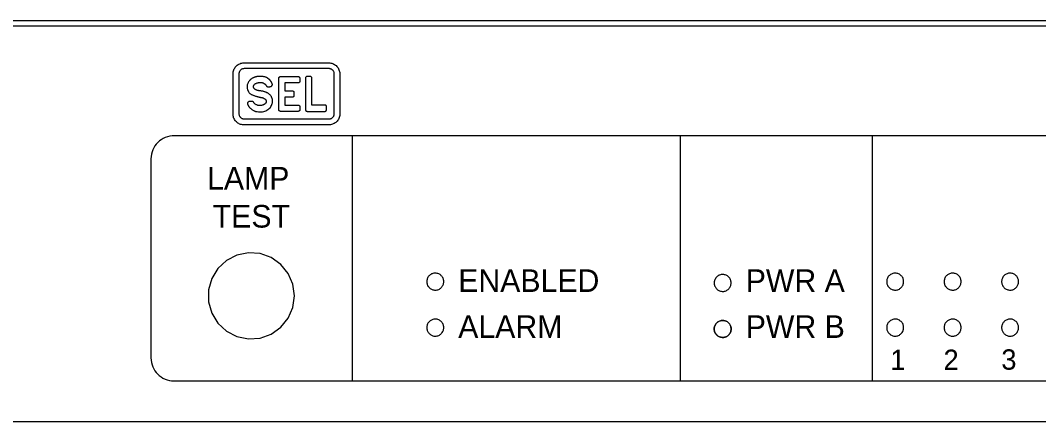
# Model space of a CAD drawing. Header units: millimetres. Extents: x 13198 to 24643, y -4481 to 8091.
# Drawn here: x 16253 to 16365.6, y 6022.8 to 6067.1 of the extents above; entities that cross this region are included whole.
import ezdxf

# ---------------------------------------------------------------- set-up
doc = ezdxf.new("R2010")
doc.units = ezdxf.units.MM
doc.header["$MEASUREMENT"] = 0
doc.layers.add('2730M', color=2, linetype='Continuous')

# ---------------------------------------------------------------- blocks, each defined once
blk = doc.blocks.new('a')
at = {"layer": '2730M', "color": 7, "linetype": 'ByBlock', "lineweight": 13}
for points in [[(16905.37, 5542.7), (16425.2, 5542.7)], [(16425.2, 5498.66), (16905.37, 5498.66)], [(16560.95, 5530.49), (16555.99, 5530.49), (16551.05, 5530.49), (16546.13, 5530.49), (16543.69, 5530.49), (16541.25, 5530.49), (16538.83, 5530.49), (16536.43, 5530.49), (16534.03, 5530.49), (16531.66, 5530.49), (16529.3, 5530.49), (16526.96, 5530.49), (16524.63, 5530.49), (16522.33, 5530.49), (16520.05, 5530.49), (16517.8, 5530.49), (16515.56, 5530.49), (16513.36, 5530.49), (16511.18, 5530.49), (16509.03, 5530.49), (16506.9, 5530.49), (16504.81, 5530.49), (16502.75, 5530.49), (16500.72, 5530.49), (16499.72, 5530.49), (16498.73, 5530.49), (16497.74, 5530.49), (16496.77, 5530.49), (16495.8, 5530.49), (16494.84, 5530.49), (16493.9, 5530.49), (16492.96, 5530.49), (16492.03, 5530.49), (16491.11, 5530.49), (16490.21, 5530.49), (16489.31, 5530.49), (16488.42, 5530.49), (16487.54, 5530.49), (16486.68, 5530.49), (16485.82, 5530.49), (16484.98, 5530.49), (16484.14, 5530.49), (16483.32, 5530.49), (16482.51, 5530.49), (16481.71, 5530.49), (16480.92, 5530.49), (16480.15, 5530.49), (16479.38, 5530.49), (16478.63, 5530.49), (16477.89, 5530.49), (16477.16, 5530.49), (16476.45, 5530.49), (16475.75, 5530.49), (16475.06, 5530.49), (16474.38, 5530.49), (16473.72, 5530.49), (16473.07, 5530.49), (16472.44, 5530.49), (16471.81, 5530.49), (16471.21, 5530.49), (16470.61, 5530.49), (16470.03, 5530.49), (16469.47, 5530.49), (16468.91, 5530.49), (16468.38, 5530.49), (16467.85, 5530.49), (16467.35, 5530.49), (16466.86, 5530.49), (16466.38, 5530.49), (16465.92, 5530.49), (16465.47, 5530.49), (16465.04, 5530.49), (16464.63, 5530.49), (16464.23, 5530.49), (16463.84, 5530.49), (16463.48, 5530.49), (16463.13, 5530.49), (16462.79, 5530.49), (16462.48, 5530.49), (16462.18, 5530.49), (16461.89, 5530.49), (16461.63, 5530.49), (16461.38, 5530.49), (16461.15, 5530.49), (16460.94, 5530.49), (16460.74, 5530.49), (16460.56, 5530.49), (16460.4, 5530.49), (16460.26, 5530.49), (16460.14, 5530.49), (16460.03, 5530.49), (16459.95, 5530.49), (16459.88, 5530.49), (16459.83, 5530.49), (16459.8, 5530.49), (16459.79, 5530.49), (16459.52, 5530.48), (16459.26, 5530.44), (16459, 5530.38), (16458.76, 5530.29), (16458.53, 5530.18), (16458.32, 5530.05), (16458.12, 5529.91), (16457.93, 5529.74), (16457.76, 5529.56), (16457.61, 5529.36), (16457.48, 5529.15), (16457.37, 5528.93), (16457.29, 5528.69), (16457.22, 5528.45), (16457.19, 5528.19), (16457.17, 5527.93), (16457.17, 5527.93), (16457.17, 5527.91), (16457.17, 5527.87), (16457.17, 5527.79), (16457.17, 5527.68), (16457.17, 5527.55), (16457.17, 5527.38), (16457.17, 5527.19), (16457.17, 5526.98), (16457.17, 5526.74), (16457.17, 5526.48), (16457.17, 5526.19), (16457.17, 5525.88), (16457.17, 5525.56), (16457.17, 5525.21), (16457.17, 5524.85), (16457.17, 5524.47), (16457.17, 5524.07), (16457.17, 5523.66), (16457.17, 5523.23), (16457.17, 5522.79), (16457.17, 5522.34), (16457.17, 5521.87), (16457.17, 5521.4), (16457.17, 5520.92), (16457.17, 5519.93), (16457.17, 5518.91), (16457.17, 5516.85), (16457.17, 5514.78), (16457.17, 5513.76), (16457.17, 5512.78), (16457.17, 5512.29), (16457.17, 5511.82), (16457.17, 5511.35), (16457.17, 5510.9), (16457.17, 5510.46), (16457.17, 5510.03), (16457.17, 5509.62), (16457.17, 5509.22), (16457.17, 5508.84), (16457.17, 5508.48), (16457.17, 5508.13), (16457.17, 5507.81), (16457.17, 5507.5), (16457.17, 5507.21), (16457.17, 5506.95), (16457.17, 5506.71), (16457.17, 5506.5), (16457.17, 5506.31), (16457.17, 5506.14), (16457.17, 5506.01), (16457.17, 5505.9), (16457.17, 5505.82), (16457.17, 5505.78), (16457.17, 5505.76), (16457.19, 5505.5), (16457.22, 5505.24), (16457.29, 5505), (16457.37, 5504.76), (16457.48, 5504.54), (16457.61, 5504.33), (16457.76, 5504.13), (16457.92, 5503.95), (16458.1, 5503.78), (16458.3, 5503.64), (16458.51, 5503.51), (16458.74, 5503.4), (16458.97, 5503.31), (16459.22, 5503.25), (16459.47, 5503.21), (16459.73, 5503.2), (16459.74, 5503.2), (16459.77, 5503.2), (16459.82, 5503.2), (16459.89, 5503.2), (16459.97, 5503.2), (16460.08, 5503.2), (16460.2, 5503.2), (16460.34, 5503.2), (16460.5, 5503.2), (16460.68, 5503.2), (16460.88, 5503.2), (16461.09, 5503.2), (16461.32, 5503.2), (16461.57, 5503.2), (16461.84, 5503.2), (16462.12, 5503.2), (16462.42, 5503.2), (16462.74, 5503.2), (16463.07, 5503.2), (16463.42, 5503.2), (16463.79, 5503.2), (16464.17, 5503.2), (16464.57, 5503.2), (16464.98, 5503.2), (16465.41, 5503.2), (16465.86, 5503.2), (16466.32, 5503.2), (16466.8, 5503.2), (16467.29, 5503.2), (16467.8, 5503.2), (16468.32, 5503.2), (16468.86, 5503.2), (16469.41, 5503.2), (16469.97, 5503.2), (16470.55, 5503.2), (16471.15, 5503.2), (16471.76, 5503.2), (16472.38, 5503.2), (16473.02, 5503.2), (16473.67, 5503.2), (16474.33, 5503.2), (16475, 5503.2), (16475.69, 5503.2), (16476.39, 5503.2), (16477.11, 5503.2), (16477.84, 5503.2), (16478.58, 5503.2), (16479.33, 5503.2), (16480.09, 5503.2), (16480.87, 5503.2), (16481.66, 5503.2), (16482.46, 5503.2), (16483.27, 5503.2), (16484.09, 5503.2), (16484.92, 5503.2), (16485.77, 5503.2), (16486.63, 5503.2), (16487.49, 5503.2), (16488.37, 5503.2), (16489.26, 5503.2), (16490.16, 5503.2), (16491.06, 5503.2), (16491.98, 5503.2), (16492.91, 5503.2), (16493.85, 5503.2), (16494.8, 5503.2), (16495.75, 5503.2), (16496.72, 5503.2), (16497.69, 5503.2), (16498.68, 5503.2), (16499.67, 5503.2), (16500.67, 5503.2), (16502.7, 5503.2), (16504.76, 5503.2), (16506.86, 5503.2), (16508.98, 5503.2), (16511.13, 5503.2), (16513.31, 5503.2), (16515.52, 5503.2), (16517.75, 5503.2), (16520.01, 5503.2), (16522.29, 5503.2), (16524.59, 5503.2), (16526.92, 5503.2), (16529.26, 5503.2), (16531.62, 5503.2), (16534, 5503.2), (16536.39, 5503.2), (16538.8, 5503.2), (16541.22, 5503.2), (16543.65, 5503.2), (16546.1, 5503.2), (16551.01, 5503.2), (16555.96, 5503.2), (16560.92, 5503.2)], [(16479.57, 5530.49), (16479.57, 5503.2)], [(16516.1, 5530.49), (16516.1, 5503.2)], [(16537.51, 5530.49), (16537.51, 5503.2)], [(16473.15, 5512.67), (16472.97, 5513.96), (16472.45, 5515.16), (16471.62, 5516.17), (16470.56, 5516.93), (16469.32, 5517.37), (16468.02, 5517.46), (16466.74, 5517.19), (16465.58, 5516.59), (16464.62, 5515.7), (16463.94, 5514.58), (16463.59, 5513.32), (16463.59, 5512.01), (16463.94, 5510.75), (16464.62, 5509.64), (16465.58, 5508.74), (16466.74, 5508.14), (16468.02, 5507.88), (16469.32, 5507.96), (16470.56, 5508.4), (16471.62, 5509.16), (16472.45, 5510.17), (16472.97, 5511.37), (16473.15, 5512.67)]]:
    blk.add_lwpolyline(points, dxfattribs=at)
for points in [[(16467.5, 5538.61), (16467.6, 5538.61), (16467.86, 5538.61), (16468.27, 5538.61), (16468.81, 5538.61), (16469.46, 5538.61), (16470.18, 5538.61), (16470.96, 5538.61), (16471.78, 5538.61), (16472.61, 5538.61), (16473.43, 5538.61), (16474.22, 5538.61), (16474.95, 5538.61), (16475.6, 5538.61), (16476.16, 5538.61), (16476.59, 5538.61), (16476.87, 5538.61), (16476.99, 5538.61), (16477.09, 5538.61), (16477.2, 5538.59), (16477.31, 5538.56), (16477.42, 5538.53), (16477.52, 5538.48), (16477.62, 5538.43), (16477.71, 5538.37), (16477.79, 5538.3), (16477.87, 5538.22), (16477.95, 5538.14), (16478.01, 5538.05), (16478.07, 5537.95), (16478.11, 5537.85), (16478.15, 5537.74), (16478.18, 5537.63), (16478.2, 5537.52), (16478.21, 5537.4), (16478.21, 5537.35), (16478.21, 5537.25), (16478.21, 5537.07), (16478.21, 5536.83), (16478.21, 5536.54), (16478.21, 5536.2), (16478.21, 5535.84), (16478.21, 5535.46), (16478.21, 5535.07), (16478.21, 5534.68), (16478.21, 5534.31), (16478.21, 5533.96), (16478.21, 5533.64), (16478.21, 5533.37), (16478.21, 5533.15), (16478.21, 5533), (16478.21, 5532.92), (16478.21, 5532.84), (16478.19, 5532.73), (16478.17, 5532.62), (16478.14, 5532.51), (16478.1, 5532.41), (16478.05, 5532.31), (16477.99, 5532.22), (16477.92, 5532.13), (16477.84, 5532.05), (16477.76, 5531.98), (16477.68, 5531.92), (16477.58, 5531.86), (16477.48, 5531.81), (16477.38, 5531.77), (16477.27, 5531.74), (16477.16, 5531.72), (16477.05, 5531.71), (16476.97, 5531.7), (16476.79, 5531.7), (16476.44, 5531.7), (16475.96, 5531.7), (16475.37, 5531.7), (16474.68, 5531.7), (16473.93, 5531.7), (16473.13, 5531.7), (16472.3, 5531.7), (16471.47, 5531.7), (16470.66, 5531.7), (16469.9, 5531.7), (16469.21, 5531.7), (16468.6, 5531.7), (16468.1, 5531.7), (16467.74, 5531.7), (16467.54, 5531.7), (16467.46, 5531.71), (16467.35, 5531.71), (16467.24, 5531.73), (16467.13, 5531.76), (16467.03, 5531.8), (16466.94, 5531.85), (16466.84, 5531.91), (16466.76, 5531.97), (16466.68, 5532.05), (16466.6, 5532.12), (16466.54, 5532.21), (16466.48, 5532.3), (16466.43, 5532.4), (16466.38, 5532.5), (16466.35, 5532.61), (16466.33, 5532.72), (16466.31, 5532.83), (16466.31, 5532.92), (16466.31, 5532.98), (16466.31, 5533.13), (16466.31, 5533.34), (16466.31, 5533.6), (16466.31, 5533.92), (16466.31, 5534.26), (16466.31, 5534.64), (16466.31, 5535.02), (16466.31, 5535.41), (16466.31, 5535.8), (16466.31, 5536.16), (16466.31, 5536.5), (16466.31, 5536.79), (16466.31, 5537.04), (16466.31, 5537.23), (16466.31, 5537.34), (16466.31, 5537.39), (16466.32, 5537.51), (16466.33, 5537.62), (16466.36, 5537.73), (16466.4, 5537.84), (16466.44, 5537.94), (16466.5, 5538.03), (16466.56, 5538.12), (16466.63, 5538.21), (16466.71, 5538.29), (16466.79, 5538.36), (16466.88, 5538.42), (16466.97, 5538.48), (16467.07, 5538.52), (16467.17, 5538.56), (16467.28, 5538.59), (16467.39, 5538.6)], [(16467.6, 5537.98), (16467.54, 5537.97), (16467.48, 5537.96), (16467.42, 5537.95), (16467.37, 5537.93), (16467.31, 5537.91), (16467.26, 5537.89), (16467.22, 5537.86), (16467.17, 5537.82), (16467.14, 5537.79), (16467.1, 5537.75), (16467.07, 5537.7), (16467.04, 5537.66), (16467.02, 5537.61), (16467, 5537.56), (16466.98, 5537.51), (16466.97, 5537.46), (16466.97, 5537.41), (16466.97, 5537.37), (16466.97, 5537.26), (16466.97, 5537.07), (16466.97, 5536.82), (16466.97, 5536.52), (16466.97, 5536.18), (16466.97, 5535.82), (16466.97, 5535.43), (16466.97, 5535.04), (16466.97, 5534.65), (16466.97, 5534.27), (16466.97, 5533.92), (16466.97, 5533.61), (16466.97, 5533.34), (16466.97, 5533.13), (16466.97, 5532.98), (16466.97, 5532.92), (16466.97, 5532.88), (16466.98, 5532.82), (16466.99, 5532.77), (16467.01, 5532.73), (16467.03, 5532.68), (16467.06, 5532.63), (16467.09, 5532.59), (16467.12, 5532.55), (16467.16, 5532.52), (16467.2, 5532.48), (16467.25, 5532.45), (16467.29, 5532.43), (16467.35, 5532.41), (16467.4, 5532.39), (16467.46, 5532.37), (16467.51, 5532.37), (16467.57, 5532.36), (16467.63, 5532.36), (16467.83, 5532.36), (16468.19, 5532.36), (16468.68, 5532.36), (16469.27, 5532.36), (16469.96, 5532.36), (16470.71, 5532.36), (16471.5, 5532.36), (16472.32, 5532.36), (16473.13, 5532.36), (16473.92, 5532.36), (16474.67, 5532.36), (16475.34, 5532.36), (16475.93, 5532.36), (16476.4, 5532.36), (16476.74, 5532.36), (16476.92, 5532.36), (16476.97, 5532.36), (16477.03, 5532.37), (16477.09, 5532.38), (16477.15, 5532.39), (16477.2, 5532.41), (16477.26, 5532.43), (16477.3, 5532.46), (16477.35, 5532.49), (16477.39, 5532.52), (16477.43, 5532.56), (16477.47, 5532.6), (16477.5, 5532.64), (16477.53, 5532.68), (16477.55, 5532.73), (16477.57, 5532.78), (16477.58, 5532.83), (16477.59, 5532.88), (16477.59, 5532.92), (16477.59, 5533), (16477.59, 5533.15), (16477.59, 5533.37), (16477.59, 5533.64), (16477.59, 5533.96), (16477.59, 5534.32), (16477.59, 5534.7), (16477.59, 5535.09), (16477.59, 5535.48), (16477.59, 5535.86), (16477.59, 5536.23), (16477.59, 5536.56), (16477.59, 5536.85), (16477.59, 5537.09), (16477.59, 5537.27), (16477.59, 5537.38), (16477.59, 5537.42), (16477.58, 5537.47), (16477.57, 5537.52), (16477.56, 5537.57), (16477.54, 5537.62), (16477.51, 5537.67), (16477.48, 5537.71), (16477.45, 5537.75), (16477.41, 5537.79), (16477.37, 5537.83), (16477.32, 5537.86), (16477.27, 5537.89), (16477.22, 5537.91), (16477.17, 5537.94), (16477.11, 5537.95), (16477.05, 5537.97), (16476.99, 5537.97), (16476.94, 5537.98), (16476.82, 5537.98), (16476.54, 5537.98), (16476.12, 5537.98), (16475.57, 5537.98), (16474.93, 5537.98), (16474.21, 5537.98), (16473.43, 5537.98), (16472.63, 5537.98), (16471.81, 5537.98), (16471, 5537.98), (16470.23, 5537.98), (16469.52, 5537.98), (16468.89, 5537.98), (16468.36, 5537.98), (16467.95, 5537.98), (16467.69, 5537.98)], [(16468.55, 5534.28), (16468.52, 5534.29), (16468.49, 5534.3), (16468.46, 5534.31), (16468.43, 5534.32), (16468.4, 5534.32), (16468.37, 5534.32), (16468.34, 5534.32), (16468.31, 5534.32), (16468.28, 5534.32), (16468.25, 5534.32), (16468.22, 5534.32), (16468.19, 5534.31), (16468.17, 5534.31), (16468.15, 5534.3), (16468.13, 5534.3), (16468.11, 5534.29), (16468.09, 5534.29), (16468.08, 5534.29), (16468.05, 5534.28), (16468.02, 5534.26), (16468, 5534.25), (16467.98, 5534.23), (16467.97, 5534.22), (16467.96, 5534.2), (16467.95, 5534.18), (16467.94, 5534.16), (16467.94, 5534.14), (16467.93, 5534.12), (16467.93, 5534.1), (16467.93, 5534.09), (16467.93, 5534.07), (16467.94, 5534.05), (16467.94, 5534.04), (16467.94, 5534.03), (16467.94, 5534.02), (16467.94, 5534), (16467.95, 5533.98), (16467.95, 5533.97), (16467.96, 5533.95), (16467.96, 5533.93), (16467.97, 5533.92), (16467.97, 5533.9), (16467.98, 5533.89), (16467.99, 5533.87), (16468, 5533.85), (16468.01, 5533.84), (16468.02, 5533.82), (16468.03, 5533.81), (16468.04, 5533.79), (16468.05, 5533.78), (16468.06, 5533.76), (16468.07, 5533.75), (16468.08, 5533.73), (16468.1, 5533.71), (16468.12, 5533.68), (16468.14, 5533.65), (16468.17, 5533.62), (16468.21, 5533.58), (16468.24, 5533.55), (16468.29, 5533.51), (16468.33, 5533.48), (16468.38, 5533.44), (16468.42, 5533.41), (16468.47, 5533.37), (16468.52, 5533.34), (16468.58, 5533.31), (16468.63, 5533.29), (16468.68, 5533.26), (16468.73, 5533.24), (16468.78, 5533.23), (16468.83, 5533.21), (16468.99, 5533.18), (16469.15, 5533.16), (16469.31, 5533.15), (16469.45, 5533.16), (16469.6, 5533.17), (16469.73, 5533.2), (16469.86, 5533.24), (16469.98, 5533.28), (16470.09, 5533.34), (16470.2, 5533.41), (16470.3, 5533.48), (16470.39, 5533.56), (16470.47, 5533.65), (16470.53, 5533.75), (16470.59, 5533.85), (16470.64, 5533.96), (16470.68, 5534.08), (16470.7, 5534.17), (16470.7, 5534.2), (16470.71, 5534.24), (16470.71, 5534.27), (16470.71, 5534.31), (16470.71, 5534.36), (16470.71, 5534.4), (16470.7, 5534.45), (16470.7, 5534.5), (16470.69, 5534.55), (16470.68, 5534.6), (16470.67, 5534.65), (16470.65, 5534.7), (16470.63, 5534.75), (16470.61, 5534.8), (16470.59, 5534.85), (16470.56, 5534.89), (16470.52, 5534.94), (16470.48, 5534.99), (16470.43, 5535.04), (16470.38, 5535.09), (16470.32, 5535.14), (16470.26, 5535.18), (16470.2, 5535.22), (16470.14, 5535.26), (16470.08, 5535.29), (16470.01, 5535.33), (16469.94, 5535.35), (16469.87, 5535.38), (16469.8, 5535.4), (16469.72, 5535.42), (16469.65, 5535.44), (16469.57, 5535.46), (16469.49, 5535.47), (16469.41, 5535.48), (16469.33, 5535.49), (16469.26, 5535.5), (16469.2, 5535.51), (16469.14, 5535.52), (16469.08, 5535.53), (16469.03, 5535.54), (16468.98, 5535.56), (16468.93, 5535.57), (16468.88, 5535.59), (16468.84, 5535.61), (16468.8, 5535.63), (16468.76, 5535.66), (16468.73, 5535.68), (16468.7, 5535.71), (16468.67, 5535.74), (16468.65, 5535.77), (16468.63, 5535.81), (16468.62, 5535.84), (16468.6, 5535.88), (16468.6, 5535.9), (16468.59, 5535.91), (16468.59, 5535.93), (16468.59, 5535.95), (16468.59, 5535.96), (16468.59, 5535.98), (16468.59, 5535.99), (16468.59, 5536.01), (16468.6, 5536.02), (16468.6, 5536.03), (16468.6, 5536.05), (16468.61, 5536.06), (16468.62, 5536.08), (16468.62, 5536.09), (16468.63, 5536.11), (16468.64, 5536.13), (16468.65, 5536.15), (16468.67, 5536.18), (16468.72, 5536.22), (16468.77, 5536.26), (16468.82, 5536.3), (16468.88, 5536.33), (16468.94, 5536.35), (16468.99, 5536.37), (16469.05, 5536.39), (16469.1, 5536.4), (16469.16, 5536.41), (16469.21, 5536.42), (16469.27, 5536.42), (16469.31, 5536.42), (16469.36, 5536.42), (16469.4, 5536.42), (16469.44, 5536.42), (16469.48, 5536.42), (16469.51, 5536.42), (16469.53, 5536.41), (16469.56, 5536.41), (16469.58, 5536.4), (16469.6, 5536.39), (16469.63, 5536.38), (16469.65, 5536.38), (16469.67, 5536.37), (16469.7, 5536.36), (16469.72, 5536.35), (16469.74, 5536.34), (16469.76, 5536.32), (16469.78, 5536.31), (16469.8, 5536.3), (16469.82, 5536.29), (16469.83, 5536.28), (16469.85, 5536.27), (16469.86, 5536.25), (16469.87, 5536.24), (16469.88, 5536.23), (16469.89, 5536.22), (16469.91, 5536.2), (16469.92, 5536.19), (16469.94, 5536.17), (16469.95, 5536.15), (16469.97, 5536.13), (16469.98, 5536.11), (16470, 5536.09), (16470.01, 5536.07), (16470.03, 5536.05), (16470.04, 5536.03), (16470.06, 5536.02), (16470.07, 5536), (16470.08, 5535.99), (16470.09, 5535.98), (16470.1, 5535.97), (16470.11, 5535.97), (16470.12, 5535.96), (16470.13, 5535.96), (16470.15, 5535.96), (16470.16, 5535.95), (16470.17, 5535.95), (16470.18, 5535.95), (16470.19, 5535.95), (16470.21, 5535.95), (16470.22, 5535.94), (16470.24, 5535.94), (16470.25, 5535.94), (16470.27, 5535.94), (16470.28, 5535.95), (16470.3, 5535.95), (16470.32, 5535.95), (16470.33, 5535.95), (16470.35, 5535.95), (16470.37, 5535.95), (16470.4, 5535.95), (16470.41, 5535.95), (16470.43, 5535.96), (16470.45, 5535.96), (16470.47, 5535.96), (16470.49, 5535.96), (16470.5, 5535.97), (16470.52, 5535.97), (16470.53, 5535.98), (16470.54, 5535.98), (16470.56, 5535.99), (16470.57, 5535.99), (16470.58, 5536), (16470.59, 5536.01), (16470.6, 5536.02), (16470.61, 5536.03), (16470.62, 5536.04), (16470.63, 5536.05), (16470.64, 5536.06), (16470.64, 5536.07), (16470.65, 5536.07), (16470.65, 5536.08), (16470.66, 5536.08), (16470.66, 5536.09), (16470.67, 5536.1), (16470.67, 5536.1), (16470.67, 5536.11), (16470.68, 5536.11), (16470.68, 5536.12), (16470.68, 5536.12), (16470.68, 5536.13), (16470.68, 5536.14), (16470.69, 5536.15), (16470.69, 5536.16), (16470.69, 5536.16), (16470.69, 5536.2), (16470.68, 5536.24), (16470.67, 5536.27), (16470.66, 5536.31), (16470.65, 5536.34), (16470.64, 5536.37), (16470.63, 5536.4), (16470.61, 5536.43), (16470.6, 5536.46), (16470.58, 5536.49), (16470.56, 5536.51), (16470.54, 5536.54), (16470.52, 5536.56), (16470.51, 5536.59), (16470.49, 5536.61), (16470.47, 5536.63), (16470.45, 5536.66), (16470.43, 5536.68), (16470.42, 5536.7), (16470.4, 5536.72), (16470.38, 5536.73), (16470.36, 5536.75), (16470.35, 5536.77), (16470.33, 5536.78), (16470.31, 5536.79), (16470.3, 5536.81), (16470.28, 5536.82), (16470.27, 5536.83), (16470.25, 5536.84), (16470.24, 5536.85), (16470.22, 5536.86), (16470.2, 5536.88), (16470.18, 5536.89), (16470.17, 5536.9), (16470.14, 5536.92), (16470.11, 5536.94), (16470.05, 5536.97), (16469.99, 5537), (16469.93, 5537.02), (16469.86, 5537.04), (16469.79, 5537.06), (16469.73, 5537.07), (16469.66, 5537.09), (16469.6, 5537.1), (16469.53, 5537.1), (16469.47, 5537.11), (16469.4, 5537.11), (16469.34, 5537.11), (16469.29, 5537.11), (16469.23, 5537.11), (16469.18, 5537.11), (16469.14, 5537.11), (16469.1, 5537.11), (16469.06, 5537.1), (16469.03, 5537.1), (16468.99, 5537.09), (16468.95, 5537.08), (16468.91, 5537.07), (16468.86, 5537.06), (16468.81, 5537.04), (16468.77, 5537.03), (16468.71, 5537.01), (16468.66, 5536.99), (16468.61, 5536.97), (16468.56, 5536.94), (16468.51, 5536.91), (16468.46, 5536.89), (16468.41, 5536.86), (16468.36, 5536.82), (16468.31, 5536.79), (16468.27, 5536.75), (16468.24, 5536.73), (16468.21, 5536.7), (16468.18, 5536.67), (16468.15, 5536.63), (16468.11, 5536.59), (16468.08, 5536.54), (16468.04, 5536.49), (16468.01, 5536.44), (16467.98, 5536.38), (16467.95, 5536.31), (16467.92, 5536.25), (16467.9, 5536.17), (16467.89, 5536.1), (16467.88, 5536.02), (16467.87, 5535.94), (16467.88, 5535.85), (16467.89, 5535.77), (16467.91, 5535.69), (16467.91, 5535.67), (16467.92, 5535.65), (16467.93, 5535.62), (16467.94, 5535.59), (16467.95, 5535.56), (16467.96, 5535.52), (16467.98, 5535.49), (16468, 5535.45), (16468.02, 5535.41), (16468.05, 5535.37), (16468.08, 5535.33), (16468.11, 5535.29), (16468.15, 5535.25), (16468.2, 5535.21), (16468.25, 5535.17), (16468.3, 5535.13), (16468.37, 5535.09), (16468.42, 5535.06), (16468.48, 5535.04), (16468.54, 5535.01), (16468.61, 5534.98), (16468.68, 5534.96), (16468.75, 5534.94), (16468.82, 5534.91), (16468.9, 5534.89), (16468.97, 5534.87), (16469.03, 5534.85), (16469.09, 5534.84), (16469.15, 5534.82), (16469.19, 5534.81), (16469.23, 5534.8), (16469.26, 5534.8), (16469.27, 5534.79), (16469.27, 5534.79), (16469.25, 5534.8), (16469.26, 5534.8), (16469.28, 5534.79), (16469.31, 5534.78), (16469.34, 5534.78), (16469.37, 5534.77), (16469.4, 5534.77), (16469.43, 5534.76), (16469.47, 5534.75), (16469.5, 5534.75), (16469.54, 5534.74), (16469.58, 5534.73), (16469.61, 5534.72), (16469.65, 5534.71), (16469.69, 5534.69), (16469.72, 5534.68), (16469.76, 5534.66), (16469.79, 5534.64), (16469.82, 5534.62), (16469.84, 5534.6), (16469.87, 5534.59), (16469.89, 5534.57), (16469.91, 5534.55), (16469.92, 5534.53), (16469.94, 5534.52), (16469.95, 5534.5), (16469.96, 5534.48), (16469.97, 5534.46), (16469.98, 5534.44), (16469.99, 5534.42), (16470, 5534.4), (16470, 5534.38), (16470.01, 5534.36), (16470.01, 5534.33), (16470.01, 5534.31), (16470.01, 5534.29), (16470.01, 5534.26), (16470.01, 5534.25), (16470, 5534.23), (16470, 5534.21), (16469.99, 5534.19), (16469.98, 5534.17), (16469.96, 5534.15), (16469.95, 5534.13), (16469.93, 5534.11), (16469.91, 5534.09), (16469.89, 5534.07), (16469.87, 5534.04), (16469.84, 5534.02), (16469.82, 5534), (16469.79, 5533.99), (16469.76, 5533.97), (16469.73, 5533.95), (16469.7, 5533.94), (16469.67, 5533.92), (16469.64, 5533.91), (16469.6, 5533.9), (16469.55, 5533.89), (16469.5, 5533.88), (16469.45, 5533.87), (16469.4, 5533.86), (16469.34, 5533.86), (16469.28, 5533.86), (16469.21, 5533.86), (16469.15, 5533.87), (16469.09, 5533.88), (16469.02, 5533.9), (16468.96, 5533.92), (16468.9, 5533.95), (16468.84, 5533.98), (16468.78, 5534.02), (16468.72, 5534.07), (16468.7, 5534.09), (16468.68, 5534.11), (16468.67, 5534.12), (16468.66, 5534.13), (16468.65, 5534.15), (16468.64, 5534.16), (16468.64, 5534.17), (16468.63, 5534.18), (16468.62, 5534.2), (16468.61, 5534.21), (16468.61, 5534.22), (16468.6, 5534.23), (16468.59, 5534.24), (16468.59, 5534.25), (16468.58, 5534.25), (16468.57, 5534.26), (16468.56, 5534.27)], [(16471.41, 5536.62), (16471.41, 5536.62), (16471.41, 5536.62), (16471.41, 5536.62), (16471.41, 5536.62), (16471.41, 5536.62), (16471.41, 5536.62), (16471.41, 5536.62), (16471.41, 5536.62), (16471.41, 5536.62), (16471.41, 5536.62), (16471.41, 5536.62), (16471.41, 5536.62), (16471.41, 5536.62), (16471.41, 5536.62), (16471.41, 5536.62), (16471.41, 5536.62), (16471.41, 5536.62), (16471.41, 5536.62), (16471.41, 5536.63), (16471.41, 5536.64), (16471.41, 5536.65), (16471.41, 5536.66), (16471.41, 5536.68), (16471.41, 5536.7), (16471.41, 5536.72), (16471.41, 5536.74), (16471.41, 5536.76), (16471.41, 5536.79), (16471.41, 5536.81), (16471.41, 5536.83), (16471.41, 5536.84), (16471.41, 5536.86), (16471.41, 5536.87), (16471.41, 5536.88), (16471.41, 5536.88), (16471.41, 5536.9), (16471.41, 5536.91), (16471.41, 5536.93), (16471.42, 5536.95), (16471.42, 5536.97), (16471.43, 5536.98), (16471.44, 5537), (16471.44, 5537.01), (16471.46, 5537.02), (16471.47, 5537.03), (16471.48, 5537.05), (16471.49, 5537.05), (16471.51, 5537.06), (16471.52, 5537.07), (16471.54, 5537.08), (16471.56, 5537.08), (16471.57, 5537.08), (16471.59, 5537.08), (16471.61, 5537.08), (16471.66, 5537.08), (16471.74, 5537.08), (16471.85, 5537.08), (16471.97, 5537.08), (16472.12, 5537.08), (16472.27, 5537.08), (16472.44, 5537.08), (16472.6, 5537.08), (16472.77, 5537.08), (16472.93, 5537.08), (16473.09, 5537.08), (16473.23, 5537.08), (16473.35, 5537.08), (16473.45, 5537.08), (16473.52, 5537.08), (16473.56, 5537.08), (16473.58, 5537.08), (16473.6, 5537.08), (16473.61, 5537.08), (16473.63, 5537.07), (16473.64, 5537.07), (16473.66, 5537.06), (16473.67, 5537.05), (16473.68, 5537.04), (16473.7, 5537.03), (16473.71, 5537.02), (16473.72, 5537.01), (16473.73, 5536.99), (16473.73, 5536.98), (16473.74, 5536.96), (16473.75, 5536.95), (16473.75, 5536.93), (16473.75, 5536.91), (16473.76, 5536.89), (16473.76, 5536.88), (16473.76, 5536.88), (16473.76, 5536.86), (16473.76, 5536.85), (16473.76, 5536.83), (16473.76, 5536.81), (16473.76, 5536.78), (16473.76, 5536.75), (16473.76, 5536.73), (16473.76, 5536.7), (16473.76, 5536.67), (16473.76, 5536.64), (16473.76, 5536.62), (16473.76, 5536.6), (16473.76, 5536.58), (16473.76, 5536.57), (16473.76, 5536.56), (16473.76, 5536.55), (16473.75, 5536.54), (16473.75, 5536.52), (16473.75, 5536.51), (16473.74, 5536.49), (16473.74, 5536.48), (16473.73, 5536.47), (16473.72, 5536.46), (16473.71, 5536.44), (16473.7, 5536.43), (16473.69, 5536.42), (16473.68, 5536.41), (16473.66, 5536.41), (16473.65, 5536.4), (16473.64, 5536.39), (16473.62, 5536.39), (16473.6, 5536.39), (16473.59, 5536.39), (16473.57, 5536.39), (16473.55, 5536.39), (16473.51, 5536.39), (16473.44, 5536.39), (16473.36, 5536.39), (16473.26, 5536.39), (16473.15, 5536.39), (16473.03, 5536.39), (16472.91, 5536.39), (16472.78, 5536.39), (16472.65, 5536.39), (16472.53, 5536.39), (16472.42, 5536.39), (16472.32, 5536.39), (16472.23, 5536.39), (16472.16, 5536.39), (16472.11, 5536.39), (16472.08, 5536.39), (16472.08, 5536.38), (16472.08, 5536.37), (16472.08, 5536.33), (16472.08, 5536.29), (16472.08, 5536.24), (16472.08, 5536.17), (16472.08, 5536.1), (16472.08, 5536.03), (16472.08, 5535.96), (16472.08, 5535.88), (16472.08, 5535.8), (16472.08, 5535.73), (16472.08, 5535.66), (16472.08, 5535.61), (16472.08, 5535.56), (16472.08, 5535.52), (16472.08, 5535.49), (16472.08, 5535.48), (16472.09, 5535.48), (16472.11, 5535.48), (16472.14, 5535.48), (16472.19, 5535.48), (16472.24, 5535.48), (16472.31, 5535.48), (16472.38, 5535.48), (16472.45, 5535.48), (16472.52, 5535.48), (16472.6, 5535.48), (16472.67, 5535.48), (16472.74, 5535.48), (16472.8, 5535.48), (16472.85, 5535.48), (16472.9, 5535.48), (16472.93, 5535.48), (16472.95, 5535.48), (16472.96, 5535.48), (16472.97, 5535.48), (16472.98, 5535.48), (16473, 5535.47), (16473.01, 5535.47), (16473.02, 5535.46), (16473.03, 5535.46), (16473.04, 5535.45), (16473.05, 5535.44), (16473.05, 5535.43), (16473.06, 5535.42), (16473.07, 5535.41), (16473.07, 5535.4), (16473.08, 5535.38), (16473.08, 5535.37), (16473.08, 5535.36), (16473.08, 5535.34), (16473.09, 5535.33), (16473.09, 5535.32), (16473.09, 5535.31), (16473.09, 5535.3), (16473.09, 5535.29), (16473.09, 5535.27), (16473.09, 5535.24), (16473.09, 5535.22), (16473.09, 5535.19), (16473.09, 5535.16), (16473.09, 5535.13), (16473.09, 5535.11), (16473.09, 5535.08), (16473.09, 5535.05), (16473.09, 5535.03), (16473.09, 5535.01), (16473.09, 5535), (16473.09, 5534.99), (16473.09, 5534.99), (16473.09, 5534.97), (16473.08, 5534.95), (16473.08, 5534.93), (16473.08, 5534.91), (16473.07, 5534.9), (16473.07, 5534.88), (16473.06, 5534.87), (16473.06, 5534.85), (16473.05, 5534.84), (16473.04, 5534.83), (16473.03, 5534.82), (16473.02, 5534.81), (16473.01, 5534.8), (16473, 5534.8), (16472.99, 5534.79), (16472.98, 5534.79), (16472.97, 5534.79), (16472.96, 5534.79), (16472.95, 5534.79), (16472.92, 5534.79), (16472.88, 5534.79), (16472.84, 5534.79), (16472.78, 5534.79), (16472.71, 5534.79), (16472.64, 5534.79), (16472.57, 5534.79), (16472.5, 5534.79), (16472.42, 5534.79), (16472.35, 5534.79), (16472.29, 5534.79), (16472.23, 5534.79), (16472.17, 5534.79), (16472.13, 5534.79), (16472.1, 5534.79), (16472.08, 5534.79), (16472.08, 5534.78), (16472.08, 5534.77), (16472.08, 5534.74), (16472.08, 5534.7), (16472.08, 5534.65), (16472.08, 5534.59), (16472.08, 5534.52), (16472.08, 5534.45), (16472.08, 5534.37), (16472.08, 5534.3), (16472.08, 5534.23), (16472.08, 5534.16), (16472.08, 5534.09), (16472.08, 5534.03), (16472.08, 5533.98), (16472.08, 5533.94), (16472.08, 5533.92), (16472.08, 5533.91), (16472.09, 5533.91), (16472.12, 5533.91), (16472.18, 5533.91), (16472.26, 5533.91), (16472.35, 5533.91), (16472.45, 5533.91), (16472.57, 5533.91), (16472.69, 5533.91), (16472.82, 5533.91), (16472.95, 5533.91), (16473.07, 5533.91), (16473.19, 5533.91), (16473.29, 5533.91), (16473.39, 5533.91), (16473.47, 5533.91), (16473.53, 5533.91), (16473.56, 5533.91), (16473.58, 5533.91), (16473.59, 5533.9), (16473.61, 5533.9), (16473.62, 5533.9), (16473.64, 5533.89), (16473.65, 5533.89), (16473.67, 5533.88), (16473.68, 5533.87), (16473.69, 5533.86), (16473.71, 5533.85), (16473.72, 5533.84), (16473.72, 5533.82), (16473.73, 5533.81), (16473.74, 5533.79), (16473.75, 5533.78), (16473.75, 5533.76), (16473.75, 5533.75), (16473.76, 5533.73), (16473.76, 5533.72), (16473.76, 5533.72), (16473.76, 5533.71), (16473.76, 5533.69), (16473.76, 5533.67), (16473.76, 5533.65), (16473.76, 5533.62), (16473.76, 5533.59), (16473.76, 5533.57), (16473.76, 5533.54), (16473.76, 5533.51), (16473.76, 5533.48), (16473.76, 5533.46), (16473.76, 5533.43), (16473.76, 5533.41), (16473.76, 5533.4), (16473.76, 5533.39), (16473.76, 5533.38), (16473.75, 5533.37), (16473.75, 5533.36), (16473.75, 5533.34), (16473.75, 5533.33), (16473.74, 5533.32), (16473.73, 5533.3), (16473.72, 5533.29), (16473.71, 5533.28), (16473.7, 5533.27), (16473.69, 5533.26), (16473.68, 5533.25), (16473.67, 5533.24), (16473.65, 5533.23), (16473.64, 5533.23), (16473.62, 5533.22), (16473.61, 5533.22), (16473.59, 5533.22), (16473.57, 5533.21), (16473.55, 5533.21), (16473.5, 5533.21), (16473.42, 5533.21), (16473.31, 5533.21), (16473.18, 5533.21), (16473.04, 5533.21), (16472.88, 5533.21), (16472.72, 5533.21), (16472.55, 5533.21), (16472.38, 5533.21), (16472.22, 5533.21), (16472.07, 5533.21), (16471.93, 5533.21), (16471.81, 5533.21), (16471.71, 5533.21), (16471.64, 5533.21), (16471.6, 5533.21), (16471.59, 5533.21), (16471.57, 5533.22), (16471.55, 5533.22), (16471.53, 5533.22), (16471.52, 5533.23), (16471.5, 5533.23), (16471.49, 5533.24), (16471.48, 5533.25), (16471.46, 5533.26), (16471.45, 5533.27), (16471.44, 5533.28), (16471.43, 5533.3), (16471.43, 5533.31), (16471.42, 5533.32), (16471.41, 5533.34), (16471.41, 5533.35), (16471.41, 5533.36), (16471.41, 5533.38), (16471.41, 5533.4), (16471.41, 5533.47), (16471.41, 5533.59), (16471.41, 5533.75), (16471.41, 5533.95), (16471.41, 5534.17), (16471.41, 5534.42), (16471.41, 5534.69), (16471.41, 5534.96), (16471.41, 5535.23), (16471.41, 5535.5), (16471.41, 5535.76), (16471.41, 5535.99), (16471.41, 5536.2), (16471.41, 5536.38), (16471.41, 5536.51), (16471.41, 5536.59)], [(16474.38, 5533.38), (16474.38, 5533.37), (16474.38, 5533.35), (16474.38, 5533.34), (16474.39, 5533.33), (16474.4, 5533.31), (16474.41, 5533.3), (16474.42, 5533.29), (16474.43, 5533.27), (16474.44, 5533.26), (16474.45, 5533.25), (16474.46, 5533.24), (16474.48, 5533.24), (16474.49, 5533.23), (16474.51, 5533.22), (16474.52, 5533.22), (16474.53, 5533.22), (16474.55, 5533.21), (16474.56, 5533.21), (16474.6, 5533.21), (16474.67, 5533.21), (16474.78, 5533.21), (16474.9, 5533.21), (16475.04, 5533.21), (16475.2, 5533.21), (16475.37, 5533.21), (16475.54, 5533.21), (16475.71, 5533.21), (16475.88, 5533.21), (16476.04, 5533.21), (16476.19, 5533.21), (16476.32, 5533.21), (16476.43, 5533.21), (16476.51, 5533.21), (16476.56, 5533.21), (16476.57, 5533.21), (16476.59, 5533.22), (16476.6, 5533.22), (16476.61, 5533.22), (16476.63, 5533.23), (16476.64, 5533.23), (16476.65, 5533.24), (16476.66, 5533.25), (16476.68, 5533.26), (16476.69, 5533.27), (16476.7, 5533.28), (16476.7, 5533.3), (16476.71, 5533.31), (16476.72, 5533.32), (16476.72, 5533.34), (16476.73, 5533.35), (16476.73, 5533.37), (16476.73, 5533.38), (16476.73, 5533.39), (16476.73, 5533.39), (16476.73, 5533.41), (16476.73, 5533.42), (16476.73, 5533.45), (16476.73, 5533.47), (16476.73, 5533.5), (16476.73, 5533.53), (16476.73, 5533.55), (16476.73, 5533.58), (16476.73, 5533.61), (16476.73, 5533.64), (16476.73, 5533.66), (16476.73, 5533.68), (16476.73, 5533.7), (16476.73, 5533.71), (16476.73, 5533.72), (16476.73, 5533.73), (16476.73, 5533.74), (16476.73, 5533.76), (16476.72, 5533.78), (16476.72, 5533.79), (16476.71, 5533.81), (16476.7, 5533.82), (16476.69, 5533.83), (16476.68, 5533.85), (16476.67, 5533.86), (16476.66, 5533.87), (16476.65, 5533.88), (16476.64, 5533.89), (16476.63, 5533.89), (16476.61, 5533.9), (16476.6, 5533.9), (16476.58, 5533.9), (16476.57, 5533.91), (16476.56, 5533.91), (16476.52, 5533.91), (16476.46, 5533.91), (16476.38, 5533.91), (16476.28, 5533.91), (16476.17, 5533.91), (16476.06, 5533.91), (16475.93, 5533.91), (16475.8, 5533.91), (16475.68, 5533.91), (16475.56, 5533.91), (16475.44, 5533.91), (16475.34, 5533.91), (16475.25, 5533.91), (16475.17, 5533.91), (16475.12, 5533.91), (16475.1, 5533.91), (16475.09, 5533.91), (16475.09, 5533.97), (16475.09, 5534.07), (16475.09, 5534.22), (16475.09, 5534.4), (16475.09, 5534.61), (16475.09, 5534.84), (16475.09, 5535.08), (16475.09, 5535.34), (16475.09, 5535.59), (16475.09, 5535.84), (16475.09, 5536.08), (16475.09, 5536.3), (16475.09, 5536.49), (16475.09, 5536.65), (16475.09, 5536.77), (16475.09, 5536.85), (16475.09, 5536.88), (16475.09, 5536.9), (16475.09, 5536.91), (16475.09, 5536.93), (16475.08, 5536.95), (16475.08, 5536.97), (16475.07, 5536.98), (16475.06, 5537), (16475.05, 5537.01), (16475.04, 5537.03), (16475.03, 5537.04), (16475.02, 5537.05), (16475.01, 5537.06), (16475, 5537.07), (16474.99, 5537.07), (16474.98, 5537.08), (16474.96, 5537.08), (16474.95, 5537.08), (16474.94, 5537.08), (16474.94, 5537.08), (16474.92, 5537.08), (16474.9, 5537.08), (16474.87, 5537.08), (16474.84, 5537.08), (16474.81, 5537.08), (16474.78, 5537.08), (16474.74, 5537.08), (16474.7, 5537.08), (16474.67, 5537.08), (16474.64, 5537.08), (16474.61, 5537.08), (16474.58, 5537.08), (16474.56, 5537.08), (16474.54, 5537.08), (16474.53, 5537.08), (16474.53, 5537.08), (16474.51, 5537.08), (16474.5, 5537.08), (16474.49, 5537.07), (16474.48, 5537.07), (16474.46, 5537.06), (16474.45, 5537.05), (16474.44, 5537.04), (16474.43, 5537.03), (16474.42, 5537.01), (16474.41, 5537), (16474.4, 5536.98), (16474.39, 5536.97), (16474.39, 5536.95), (16474.38, 5536.93), (16474.38, 5536.92), (16474.38, 5536.9), (16474.38, 5536.88), (16474.38, 5536.85), (16474.38, 5536.78), (16474.38, 5536.65), (16474.38, 5536.48), (16474.38, 5536.28), (16474.38, 5536.05), (16474.38, 5535.8), (16474.38, 5535.54), (16474.38, 5535.26), (16474.38, 5534.99), (16474.38, 5534.73), (16474.38, 5534.49), (16474.38, 5534.26), (16474.38, 5534.07), (16474.38, 5533.91), (16474.38, 5533.8), (16474.38, 5533.73), (16474.38, 5533.72), (16474.38, 5533.72), (16474.38, 5533.71), (16474.38, 5533.69), (16474.38, 5533.67), (16474.38, 5533.64), (16474.38, 5533.62), (16474.38, 5533.59), (16474.38, 5533.56), (16474.38, 5533.53), (16474.38, 5533.5), (16474.38, 5533.48), (16474.38, 5533.45), (16474.38, 5533.43), (16474.38, 5533.41), (16474.38, 5533.4), (16474.38, 5533.39)], [(16489.78, 5514.25), (16489.78, 5514.34), (16489.76, 5514.44), (16489.74, 5514.53), (16489.71, 5514.61), (16489.67, 5514.69), (16489.62, 5514.77), (16489.57, 5514.84), (16489.51, 5514.91), (16489.45, 5514.97), (16489.37, 5515.03), (16489.3, 5515.07), (16489.22, 5515.11), (16489.13, 5515.15), (16489.04, 5515.17), (16488.95, 5515.19), (16488.86, 5515.2), (16488.76, 5515.19), (16488.67, 5515.18), (16488.58, 5515.16), (16488.49, 5515.13), (16488.41, 5515.1), (16488.33, 5515.05), (16488.26, 5515), (16488.19, 5514.94), (16488.13, 5514.88), (16488.07, 5514.81), (16488.02, 5514.73), (16487.98, 5514.65), (16487.94, 5514.57), (16487.92, 5514.48), (16487.9, 5514.39), (16487.89, 5514.3), (16487.89, 5514.2), (16487.9, 5514.11), (16487.92, 5514.02), (16487.94, 5513.93), (16487.98, 5513.84), (16488.02, 5513.76), (16488.07, 5513.69), (16488.13, 5513.62), (16488.19, 5513.56), (16488.26, 5513.5), (16488.33, 5513.45), (16488.41, 5513.4), (16488.49, 5513.36), (16488.58, 5513.34), (16488.67, 5513.32), (16488.76, 5513.3), (16488.86, 5513.3), (16488.95, 5513.31), (16489.04, 5513.32), (16489.13, 5513.35), (16489.22, 5513.38), (16489.3, 5513.42), (16489.37, 5513.47), (16489.45, 5513.53), (16489.51, 5513.59), (16489.57, 5513.65), (16489.62, 5513.73), (16489.67, 5513.8), (16489.71, 5513.89), (16489.74, 5513.97), (16489.76, 5514.06), (16489.78, 5514.15)], [(16521.79, 5514.1), (16521.79, 5514.2), (16521.77, 5514.29), (16521.75, 5514.38), (16521.72, 5514.46), (16521.68, 5514.55), (16521.64, 5514.62), (16521.58, 5514.69), (16521.52, 5514.76), (16521.46, 5514.82), (16521.39, 5514.88), (16521.31, 5514.93), (16521.23, 5514.97), (16521.14, 5515), (16521.06, 5515.02), (16520.96, 5515.04), (16520.87, 5515.05), (16520.77, 5515.04), (16520.68, 5515.03), (16520.59, 5515.01), (16520.5, 5514.98), (16520.42, 5514.95), (16520.34, 5514.9), (16520.27, 5514.85), (16520.2, 5514.79), (16520.14, 5514.73), (16520.08, 5514.66), (16520.03, 5514.58), (16519.99, 5514.5), (16519.95, 5514.42), (16519.93, 5514.33), (16519.91, 5514.24), (16519.9, 5514.15), (16519.9, 5514.05), (16519.91, 5513.96), (16519.93, 5513.87), (16519.95, 5513.78), (16519.99, 5513.7), (16520.03, 5513.62), (16520.08, 5513.54), (16520.14, 5513.47), (16520.2, 5513.41), (16520.27, 5513.35), (16520.34, 5513.3), (16520.42, 5513.25), (16520.5, 5513.22), (16520.59, 5513.19), (16520.68, 5513.17), (16520.77, 5513.16), (16520.87, 5513.15), (16520.96, 5513.16), (16521.06, 5513.18), (16521.14, 5513.2), (16521.23, 5513.23), (16521.31, 5513.28), (16521.39, 5513.32), (16521.46, 5513.38), (16521.52, 5513.44), (16521.58, 5513.51), (16521.64, 5513.58), (16521.68, 5513.66), (16521.72, 5513.74), (16521.75, 5513.82), (16521.77, 5513.91), (16521.79, 5514.01)], [(16541, 5514.25), (16541, 5514.34), (16540.98, 5514.44), (16540.96, 5514.53), (16540.93, 5514.61), (16540.89, 5514.69), (16540.84, 5514.77), (16540.79, 5514.84), (16540.73, 5514.91), (16540.66, 5514.97), (16540.59, 5515.03), (16540.52, 5515.07), (16540.44, 5515.11), (16540.35, 5515.15), (16540.26, 5515.17), (16540.17, 5515.19), (16540.08, 5515.2), (16539.98, 5515.19), (16539.89, 5515.18), (16539.8, 5515.16), (16539.71, 5515.13), (16539.63, 5515.09), (16539.55, 5515.05), (16539.48, 5515), (16539.41, 5514.94), (16539.34, 5514.88), (16539.29, 5514.81), (16539.24, 5514.73), (16539.2, 5514.65), (16539.16, 5514.57), (16539.13, 5514.48), (16539.12, 5514.39), (16539.11, 5514.3), (16539.11, 5514.2), (16539.12, 5514.11), (16539.13, 5514.02), (16539.16, 5513.93), (16539.2, 5513.84), (16539.24, 5513.76), (16539.29, 5513.69), (16539.34, 5513.62), (16539.41, 5513.56), (16539.48, 5513.5), (16539.55, 5513.45), (16539.63, 5513.4), (16539.71, 5513.36), (16539.8, 5513.34), (16539.89, 5513.32), (16539.98, 5513.3), (16540.08, 5513.3), (16540.17, 5513.31), (16540.26, 5513.32), (16540.35, 5513.35), (16540.44, 5513.38), (16540.52, 5513.42), (16540.59, 5513.47), (16540.66, 5513.53), (16540.73, 5513.59), (16540.79, 5513.65), (16540.84, 5513.73), (16540.89, 5513.8), (16540.93, 5513.89), (16540.96, 5513.97), (16540.98, 5514.06), (16541, 5514.15)], [(16547.4, 5514.25), (16547.4, 5514.34), (16547.38, 5514.44), (16547.36, 5514.53), (16547.33, 5514.61), (16547.29, 5514.69), (16547.24, 5514.77), (16547.19, 5514.84), (16547.13, 5514.91), (16547.07, 5514.97), (16547, 5515.03), (16546.92, 5515.07), (16546.84, 5515.11), (16546.75, 5515.15), (16546.66, 5515.17), (16546.57, 5515.19), (16546.48, 5515.2), (16546.38, 5515.19), (16546.29, 5515.18), (16546.2, 5515.16), (16546.11, 5515.13), (16546.03, 5515.09), (16545.95, 5515.05), (16545.88, 5515), (16545.81, 5514.94), (16545.75, 5514.88), (16545.69, 5514.81), (16545.64, 5514.73), (16545.6, 5514.65), (16545.56, 5514.57), (16545.54, 5514.48), (16545.52, 5514.39), (16545.51, 5514.3), (16545.51, 5514.2), (16545.52, 5514.11), (16545.54, 5514.02), (16545.56, 5513.93), (16545.6, 5513.84), (16545.64, 5513.76), (16545.69, 5513.69), (16545.75, 5513.62), (16545.81, 5513.56), (16545.88, 5513.5), (16545.95, 5513.45), (16546.03, 5513.4), (16546.11, 5513.36), (16546.2, 5513.34), (16546.29, 5513.32), (16546.38, 5513.3), (16546.48, 5513.3), (16546.57, 5513.31), (16546.66, 5513.32), (16546.75, 5513.35), (16546.84, 5513.38), (16546.92, 5513.42), (16547, 5513.47), (16547.07, 5513.53), (16547.13, 5513.59), (16547.19, 5513.65), (16547.24, 5513.73), (16547.29, 5513.8), (16547.33, 5513.89), (16547.36, 5513.97), (16547.38, 5514.06), (16547.4, 5514.15)], [(16553.8, 5514.25), (16553.8, 5514.34), (16553.79, 5514.44), (16553.76, 5514.53), (16553.73, 5514.61), (16553.69, 5514.69), (16553.65, 5514.77), (16553.59, 5514.84), (16553.53, 5514.91), (16553.47, 5514.97), (16553.4, 5515.03), (16553.32, 5515.07), (16553.24, 5515.11), (16553.16, 5515.15), (16553.07, 5515.17), (16552.98, 5515.19), (16552.88, 5515.2), (16552.79, 5515.19), (16552.69, 5515.18), (16552.6, 5515.16), (16552.52, 5515.13), (16552.43, 5515.09), (16552.35, 5515.05), (16552.28, 5515), (16552.21, 5514.94), (16552.15, 5514.88), (16552.09, 5514.81), (16552.04, 5514.73), (16552, 5514.65), (16551.97, 5514.57), (16551.94, 5514.48), (16551.92, 5514.39), (16551.91, 5514.3), (16551.91, 5514.2), (16551.92, 5514.11), (16551.94, 5514.02), (16551.97, 5513.93), (16552, 5513.84), (16552.04, 5513.76), (16552.09, 5513.69), (16552.15, 5513.62), (16552.21, 5513.56), (16552.28, 5513.5), (16552.35, 5513.45), (16552.43, 5513.4), (16552.52, 5513.36), (16552.6, 5513.34), (16552.69, 5513.32), (16552.79, 5513.3), (16552.88, 5513.3), (16552.98, 5513.31), (16553.07, 5513.32), (16553.16, 5513.35), (16553.24, 5513.38), (16553.32, 5513.42), (16553.4, 5513.47), (16553.47, 5513.53), (16553.53, 5513.59), (16553.59, 5513.65), (16553.65, 5513.73), (16553.69, 5513.8), (16553.73, 5513.89), (16553.76, 5513.97), (16553.79, 5514.06), (16553.8, 5514.15)], [(16489.78, 5509.13), (16489.78, 5509.22), (16489.76, 5509.31), (16489.74, 5509.4), (16489.71, 5509.49), (16489.67, 5509.57), (16489.62, 5509.65), (16489.57, 5509.72), (16489.51, 5509.79), (16489.45, 5509.85), (16489.37, 5509.9), (16489.3, 5509.95), (16489.22, 5509.99), (16489.13, 5510.03), (16489.04, 5510.05), (16488.95, 5510.07), (16488.86, 5510.07), (16488.76, 5510.07), (16488.67, 5510.06), (16488.58, 5510.04), (16488.49, 5510.01), (16488.41, 5509.97), (16488.33, 5509.93), (16488.26, 5509.88), (16488.19, 5509.82), (16488.13, 5509.75), (16488.07, 5509.69), (16488.02, 5509.61), (16487.98, 5509.53), (16487.94, 5509.45), (16487.92, 5509.36), (16487.9, 5509.27), (16487.89, 5509.17), (16487.89, 5509.08), (16487.9, 5508.98), (16487.92, 5508.89), (16487.94, 5508.81), (16487.98, 5508.72), (16488.02, 5508.64), (16488.07, 5508.57), (16488.13, 5508.5), (16488.19, 5508.43), (16488.26, 5508.38), (16488.33, 5508.32), (16488.41, 5508.28), (16488.49, 5508.24), (16488.58, 5508.21), (16488.67, 5508.19), (16488.76, 5508.18), (16488.86, 5508.18), (16488.95, 5508.19), (16489.04, 5508.2), (16489.13, 5508.23), (16489.22, 5508.26), (16489.3, 5508.3), (16489.37, 5508.35), (16489.45, 5508.4), (16489.51, 5508.47), (16489.57, 5508.53), (16489.62, 5508.6), (16489.67, 5508.68), (16489.71, 5508.76), (16489.74, 5508.85), (16489.76, 5508.94), (16489.78, 5509.03)], [(16521.79, 5508.98), (16521.79, 5509.07), (16521.77, 5509.17), (16521.75, 5509.26), (16521.72, 5509.34), (16521.68, 5509.42), (16521.64, 5509.5), (16521.58, 5509.57), (16521.52, 5509.64), (16521.46, 5509.7), (16521.39, 5509.76), (16521.31, 5509.8), (16521.23, 5509.84), (16521.14, 5509.88), (16521.06, 5509.9), (16520.96, 5509.92), (16520.87, 5509.93), (16520.77, 5509.92), (16520.68, 5509.91), (16520.59, 5509.89), (16520.5, 5509.86), (16520.42, 5509.82), (16520.34, 5509.78), (16520.27, 5509.73), (16520.2, 5509.67), (16520.14, 5509.61), (16520.08, 5509.54), (16520.03, 5509.46), (16519.99, 5509.38), (16519.95, 5509.3), (16519.93, 5509.21), (16519.91, 5509.12), (16519.9, 5509.03), (16519.9, 5508.93), (16519.91, 5508.84), (16519.93, 5508.75), (16519.95, 5508.66), (16519.99, 5508.57), (16520.03, 5508.49), (16520.08, 5508.42), (16520.14, 5508.35), (16520.2, 5508.29), (16520.27, 5508.23), (16520.34, 5508.18), (16520.42, 5508.13), (16520.5, 5508.1), (16520.59, 5508.07), (16520.68, 5508.05), (16520.77, 5508.03), (16520.87, 5508.03), (16520.96, 5508.04), (16521.06, 5508.05), (16521.14, 5508.08), (16521.23, 5508.11), (16521.31, 5508.15), (16521.39, 5508.2), (16521.46, 5508.26), (16521.52, 5508.32), (16521.58, 5508.38), (16521.64, 5508.46), (16521.68, 5508.53), (16521.72, 5508.62), (16521.75, 5508.7), (16521.77, 5508.79), (16521.79, 5508.88)], [(16520.85, 5508.03), (16520.75, 5508.04), (16520.66, 5508.05), (16520.57, 5508.07), (16520.48, 5508.1), (16520.4, 5508.14), (16520.32, 5508.19), (16520.25, 5508.24), (16520.18, 5508.3), (16520.12, 5508.37), (16520.07, 5508.44), (16520.02, 5508.51), (16519.98, 5508.59), (16519.95, 5508.68), (16519.92, 5508.77), (16519.91, 5508.86), (16519.9, 5508.95), (16519.9, 5509.05), (16519.91, 5509.14), (16519.93, 5509.23), (16519.96, 5509.32), (16520, 5509.4), (16520.04, 5509.48), (16520.09, 5509.56), (16520.15, 5509.62), (16520.22, 5509.69), (16520.29, 5509.74), (16520.36, 5509.79), (16520.44, 5509.83), (16520.53, 5509.87), (16520.61, 5509.9), (16520.7, 5509.91), (16520.8, 5509.92), (16520.89, 5509.92), (16520.99, 5509.91), (16521.08, 5509.9), (16521.17, 5509.87), (16521.25, 5509.83), (16521.33, 5509.79), (16521.4, 5509.74), (16521.47, 5509.69), (16521.54, 5509.62), (16521.6, 5509.56), (16521.65, 5509.48), (16521.69, 5509.4), (16521.73, 5509.32), (16521.76, 5509.23), (16521.78, 5509.14), (16521.79, 5509.05), (16521.79, 5508.95), (16521.79, 5508.86), (16521.77, 5508.77), (16521.74, 5508.68), (16521.71, 5508.59), (16521.67, 5508.51), (16521.62, 5508.44), (16521.57, 5508.37), (16521.51, 5508.3), (16521.44, 5508.24), (16521.37, 5508.19), (16521.29, 5508.14), (16521.21, 5508.1), (16521.12, 5508.07), (16521.03, 5508.05), (16520.94, 5508.04)], [(16541, 5509.13), (16541, 5509.22), (16540.98, 5509.31), (16540.96, 5509.4), (16540.93, 5509.49), (16540.89, 5509.57), (16540.84, 5509.65), (16540.79, 5509.72), (16540.73, 5509.79), (16540.66, 5509.85), (16540.59, 5509.9), (16540.52, 5509.95), (16540.44, 5509.99), (16540.35, 5510.03), (16540.26, 5510.05), (16540.17, 5510.07), (16540.08, 5510.07), (16539.98, 5510.07), (16539.89, 5510.06), (16539.8, 5510.04), (16539.71, 5510.01), (16539.63, 5509.97), (16539.55, 5509.93), (16539.48, 5509.88), (16539.41, 5509.82), (16539.34, 5509.75), (16539.29, 5509.69), (16539.24, 5509.61), (16539.2, 5509.53), (16539.16, 5509.45), (16539.13, 5509.36), (16539.12, 5509.27), (16539.11, 5509.17), (16539.11, 5509.08), (16539.12, 5508.98), (16539.13, 5508.89), (16539.16, 5508.81), (16539.2, 5508.72), (16539.24, 5508.64), (16539.29, 5508.57), (16539.34, 5508.5), (16539.41, 5508.43), (16539.48, 5508.38), (16539.55, 5508.32), (16539.63, 5508.28), (16539.71, 5508.24), (16539.8, 5508.21), (16539.89, 5508.19), (16539.98, 5508.18), (16540.08, 5508.18), (16540.17, 5508.19), (16540.26, 5508.2), (16540.35, 5508.23), (16540.44, 5508.26), (16540.52, 5508.3), (16540.59, 5508.35), (16540.66, 5508.4), (16540.73, 5508.47), (16540.79, 5508.53), (16540.84, 5508.6), (16540.89, 5508.68), (16540.93, 5508.76), (16540.96, 5508.85), (16540.98, 5508.94), (16541, 5509.03)], [(16547.4, 5509.13), (16547.4, 5509.22), (16547.38, 5509.31), (16547.36, 5509.4), (16547.33, 5509.49), (16547.29, 5509.57), (16547.24, 5509.65), (16547.19, 5509.72), (16547.13, 5509.79), (16547.07, 5509.85), (16547, 5509.9), (16546.92, 5509.95), (16546.84, 5509.99), (16546.75, 5510.03), (16546.66, 5510.05), (16546.57, 5510.07), (16546.48, 5510.07), (16546.38, 5510.07), (16546.29, 5510.06), (16546.2, 5510.04), (16546.11, 5510.01), (16546.03, 5509.97), (16545.95, 5509.93), (16545.88, 5509.88), (16545.81, 5509.82), (16545.75, 5509.75), (16545.69, 5509.69), (16545.64, 5509.61), (16545.6, 5509.53), (16545.56, 5509.45), (16545.54, 5509.36), (16545.52, 5509.27), (16545.51, 5509.17), (16545.51, 5509.08), (16545.52, 5508.98), (16545.54, 5508.89), (16545.56, 5508.81), (16545.6, 5508.72), (16545.64, 5508.64), (16545.69, 5508.57), (16545.75, 5508.5), (16545.81, 5508.43), (16545.88, 5508.38), (16545.95, 5508.32), (16546.03, 5508.28), (16546.11, 5508.24), (16546.2, 5508.21), (16546.29, 5508.19), (16546.38, 5508.18), (16546.48, 5508.18), (16546.57, 5508.19), (16546.66, 5508.2), (16546.75, 5508.23), (16546.84, 5508.26), (16546.92, 5508.3), (16547, 5508.35), (16547.07, 5508.4), (16547.13, 5508.47), (16547.19, 5508.53), (16547.24, 5508.6), (16547.29, 5508.68), (16547.33, 5508.76), (16547.36, 5508.85), (16547.38, 5508.94), (16547.4, 5509.03)], [(16553.8, 5509.13), (16553.8, 5509.22), (16553.79, 5509.31), (16553.76, 5509.4), (16553.73, 5509.49), (16553.69, 5509.57), (16553.65, 5509.65), (16553.59, 5509.72), (16553.53, 5509.79), (16553.47, 5509.85), (16553.4, 5509.9), (16553.32, 5509.95), (16553.24, 5509.99), (16553.16, 5510.03), (16553.07, 5510.05), (16552.98, 5510.07), (16552.88, 5510.07), (16552.79, 5510.07), (16552.69, 5510.06), (16552.6, 5510.04), (16552.52, 5510.01), (16552.43, 5509.97), (16552.35, 5509.93), (16552.28, 5509.88), (16552.21, 5509.82), (16552.15, 5509.75), (16552.09, 5509.69), (16552.04, 5509.61), (16552, 5509.53), (16551.97, 5509.45), (16551.94, 5509.36), (16551.92, 5509.27), (16551.91, 5509.17), (16551.91, 5509.08), (16551.92, 5508.98), (16551.94, 5508.89), (16551.97, 5508.81), (16552, 5508.72), (16552.04, 5508.64), (16552.09, 5508.57), (16552.15, 5508.5), (16552.21, 5508.43), (16552.28, 5508.38), (16552.35, 5508.32), (16552.43, 5508.28), (16552.52, 5508.24), (16552.6, 5508.21), (16552.69, 5508.19), (16552.79, 5508.18), (16552.88, 5508.18), (16552.98, 5508.19), (16553.07, 5508.2), (16553.16, 5508.23), (16553.24, 5508.26), (16553.32, 5508.3), (16553.4, 5508.35), (16553.47, 5508.4), (16553.53, 5508.47), (16553.59, 5508.53), (16553.65, 5508.6), (16553.69, 5508.68), (16553.73, 5508.76), (16553.76, 5508.85), (16553.79, 5508.94), (16553.8, 5509.03)]]:
    blk.add_lwpolyline(points, close=True, dxfattribs=at)
at = {"layer": '2730M', "color": 7, "linetype": 'ByBlock', "lineweight": 13, "attachment_point": 7}
for s, insert, char_height in [('\\fInterstate-Regular|b0|i0|c0|p34;\\W1;LAMP', (16463.42, 5524.5), 2.5182), ('\\fInterstate-Regular|b0|i0|c0|p34;\\W1;TEST', (16464.05, 5520.23), 2.5182), ('\\fInterstate-Regular|b0|i0|c0|p34;\\W1;ENABLED', (16491.39, 5513.1), 2.5182), ('\\fInterstate-Regular|b0|i0|c0|p34;\\W1;PWR A', (16523.41, 5513.1), 2.5182), ('\\fInterstate-Regular|b0|i0|c0|p34;\\W1;ALARM', (16491.39, 5507.98), 2.5182), ('\\fInterstate-Regular|b0|i0|c0|p34;\\W1;PWR B', (16523.41, 5507.98), 2.5182), ('\\fInterstate-Regular|b0|i0|c0|p34;\\W1;1', (16539.51, 5504.41), 2.2664), ('\\fInterstate-Regular|b0|i0|c0|p34;\\W1;2', (16545.44, 5504.41), 2.2664), ('\\fInterstate-Regular|b0|i0|c0|p34;\\W1;3', (16551.88, 5504.41), 2.2664)]:
    blk.add_mtext(s, dxfattribs=dict(at, insert=insert, char_height=char_height))
blk = doc.blocks.new('blank 2u')
at = {"layer": '2730M', "color": 250, "lineweight": 0}
blk.add_line((41143.81, 4547.5), (41623.98, 4547.5), dxfattribs=at)

msp = doc.modelspace()

# ---------------------------------------------------------------- block references
at = {"color": 7, "linetype": 'Continuous', "lineweight": -3}
msp.add_blockref('blank 2u', (-24909.06844, 1519.64466), dxfattribs=at)
at = {"color": 4, "linetype": 'Continuous', "lineweight": -3, "xscale": 0.9926555901407088, "yscale": 0.9926555901407088, "zscale": 0.9926555901407088}
msp.add_blockref('a', (-68.85892, 564.51174), dxfattribs=at)

doc.saveas('drawing.dxf')
